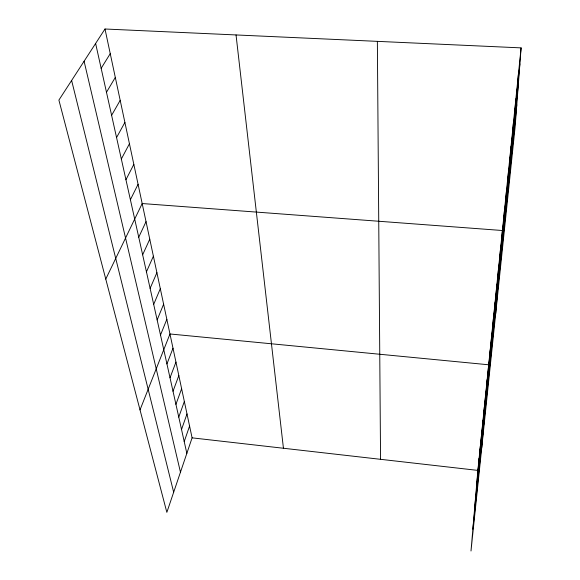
<?xml version="1.0" encoding="UTF-8"?>
<svg xmlns="http://www.w3.org/2000/svg" width="580" height="580" viewBox="0 0 580 580"><rect width="100%" height="100%" fill="white"/><g stroke="black" fill="none" stroke-linecap="round" stroke-linejoin="round"><path stroke-width="0.87" d="M521.101 47.879L515.149 126.578L470.996 551L477.869 470.402L521.101 47.879L104.994 29L58.899 100.093L166.851 512.358L192.096 437.849L104.994 29M512.133 139.41L513.423 122.924M514.62 115.21L515.881 98.883M517.208 90.031L518.44 73.885M507.449 185.085L508.776 168.338M509.748 162.683L511.06 146.059M499.112 266.293L500.497 249.255M495.704 313.519L502.418 230.514L142.18 203.536L105.763 279.082M503.099 227.447L504.462 210.525M505.231 206.661L506.579 189.812M490.375 351.429L491.796 334.319M492.014 335.486L493.428 318.369M493.703 319.022L495.11 301.912M495.443 302.02L496.85 284.925M497.248 284.454L498.64 267.38M478.921 463.021L480.349 446.172M480.211 450.45L481.647 433.55M481.538 437.516L482.973 420.572M482.901 424.212L484.336 407.225M484.307 410.51L485.743 393.486M485.757 396.401L487.185 379.349M481.762 447.542L488.679 364.784L169.969 333.971L140.019 409.908M488.788 366.879L490.216 349.783M477.666 475.252L479.095 458.454M476.441 487.149L519.898 63.8M474.708 507.486L518.411 83.433M472.86 529.185L516.802 104.748M184.215 441.598L189.58 426.039M181.525 429.512L186.999 413.917M178.763 417.1L184.346 401.476M175.928 404.354L181.627 388.694M173.014 391.253L178.828 375.572M170.02 377.783L175.957 362.087M166.938 363.935L173 348.225M160.5 335.03L166.844 319.305M157.144 319.935L163.625 304.217M153.685 304.384L160.319 288.673M150.118 288.361L156.904 272.673M146.443 271.846L153.395 256.179M142.651 254.801L149.77 239.177M138.736 237.22L146.037 221.64M130.391 199.73L138.076 184.273M125.94 179.727L133.835 164.357M121.336 159.014L129.441 143.753M116.558 137.561L124.896 122.416M111.614 115.326L120.191 100.318M106.481 92.264L115.311 77.415M101.152 68.324L110.251 53.657M192.096 437.849L477.869 470.402M71.623 80.475L173.666 492.232M84.093 61.241L180.46 472.192M95.62 43.464L186.84 453.372M236.038 34.945L283.439 448.26M377.363 41.354L380.56 459.316"/></g></svg>
